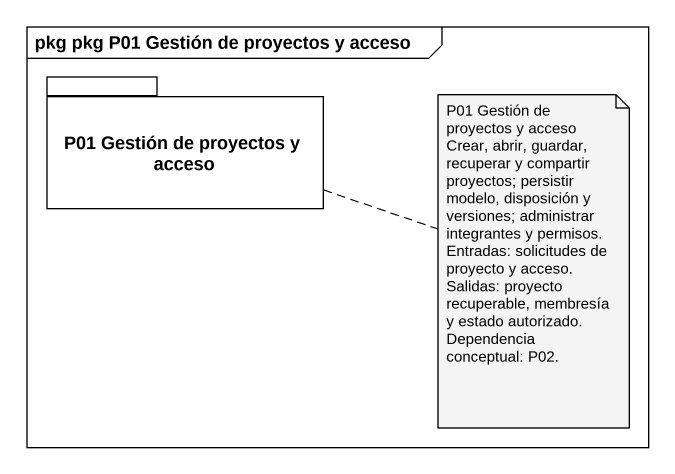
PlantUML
@startuml
mainframe pkg pkg P01 Gestión de proyectos y acceso
package "P01 Gestión de proyectos y acceso" as P01_Gestión_de_proyectos_y {
}
note right of P01_Gestión_de_proyectos_y
  P01 Gestión de proyectos y acceso
  Crear, abrir, guardar, recuperar y compartir proyectos; persistir modelo, disposición y versiones; administrar integrantes y permisos.
  Entradas: solicitudes de proyecto y acceso.
  Salidas: proyecto recuperable, membresía y estado autorizado.
  Dependencia conceptual: P02.
end note
@enduml
